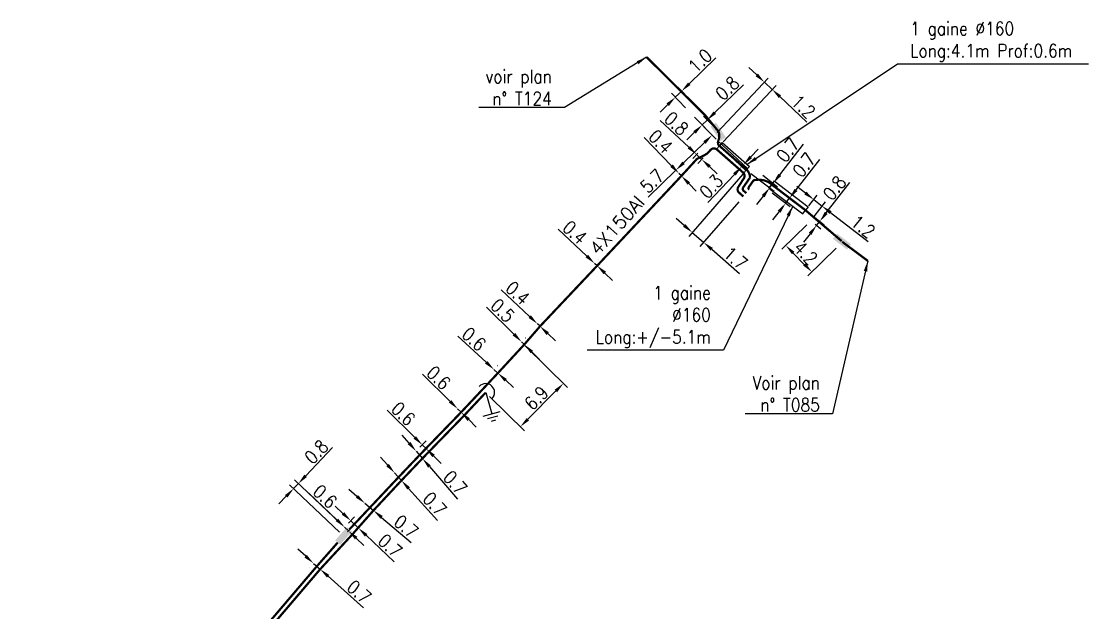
# Model space of a CAD drawing. Header units: millimetres. Extents: x 80000 to 81010, y 144000 to 145002.
# Drawn here: x 80244.3 to 80364.9, y 144842.9 to 144909.8 of the extents above; entities that cross this region are included whole.
import ezdxf
from ezdxf.enums import TextEntityAlignment as Align

# ---------------------------------------------------------------- set-up
doc = ezdxf.new("R2010")
doc.units = ezdxf.units.MM
doc.header["$PDMODE"] = 34
doc.linetypes.add('B_ST_AL', pattern=[2000, 1000, 1000])
doc.layers.get('0').update_dxf_attribs({"linetype": 'CONTINUOUS'})
doc.layers.get('Defpoints').update_dxf_attribs({"linetype": 'CONTINUOUS'})
for name, color, linetype in [('B_100', 3, 'CONTINUOUS'), ('B_300', 7, 'CONTINUOUS'), ('B_400', 7, 'CONTINUOUS')]:
    doc.layers.add(name, color=color, linetype=linetype)
doc.styles.add('M_ROMANS', font='ROMANS.shx', dxfattribs={"width": 0.75})
doc.styles.get("Standard").update_dxf_attribs({"font": 'romans.shx', "width": 0.85})
doc.dimstyles.get("Standard").update_dxf_attribs({"dimtxt": 1.5, "dimasz": 1.2, "dimexe": 0.625, "dimexo": 0.625, "dimgap": 0.25, "dimtad": 1, "dimdec": 1, "dimzin": 0, "dimdsep": 46, "dimtxsty": 'Standard', "dimcen": -0.5, "dimadec": 0, "dimazin": 0, "dimtfac": 1, "dimtdec": 1, "dimtmove": 0, "dimatfit": 3, "dimfxl": 0, "dimtolj": 1, "dimtzin": 0, "dimarcsym": 0})

# ---------------------------------------------------------------- blocks, each defined once
blk = doc.blocks.new('*D318')
at = {"layer": 'B_100', "color": 0, "linetype": 'Continuous', "lineweight": -2, "transparency": 16777216}
for p, q in [((80292.71, 144866.78), (80289.59, 144869.85)), ((80294, 144866.39), (80294, 144866.39)), ((80293.96, 144865.56), (80293.56, 144865.94)), ((80294.39, 144866), (80294.4, 144866)), ((80294.81, 144864.72), (80295.67, 144863.87))]:
    blk.add_line(p, q, dxfattribs=at)
at = {"layer": 'B_100', "color": 0, "linetype": 'Continuous', "transparency": 16777216}
for points in [[(80292.85, 144866.93), (80292.57, 144866.64), (80293.56, 144865.94)], [(80294.95, 144864.86), (80294.67, 144864.57), (80293.96, 144865.56)]]:
    blk.add_solid(points, dxfattribs=at)
at = {"layer": 'Defpoints', "color": 0, "linetype": 'Continuous', "transparency": 16777216}
for p in [(80293.56, 144865.94), (80293.56, 144865.94), (80293.95, 144865.55)]:
    blk.add_point(p, dxfattribs=at)
at = {"layer": 'B_100', "color": 0, "linetype": 'Continuous', "transparency": 16777216, "insert": (80291.42, 144869.45), "char_height": 1.5, "attachment_point": 5, "rotation": 315.4817}
blk.add_mtext('\\A1;0.6', dxfattribs=at)
blk = doc.blocks.new('*D319')
at = {"layer": 'B_100', "color": 0, "linetype": 'Continuous', "lineweight": -2, "transparency": 16777216}
for p, q in [((80288.71, 144862.71), (80285.59, 144865.78)), ((80289.3, 144861.61), (80290, 144862.32)), ((80289.99, 144861.45), (80289.56, 144861.87)), ((80289.73, 144861.18), (80290.43, 144861.9)), ((80290.85, 144860.61), (80291.7, 144859.77))]:
    blk.add_line(p, q, dxfattribs=at)
at = {"layer": 'B_100', "color": 0, "linetype": 'Continuous', "transparency": 16777216}
for points in [[(80288.85, 144862.86), (80288.57, 144862.57), (80289.56, 144861.87)], [(80290.99, 144860.75), (80290.71, 144860.47), (80289.99, 144861.45)]]:
    blk.add_solid(points, dxfattribs=at)
at = {"layer": 'Defpoints', "color": 0, "linetype": 'Continuous', "transparency": 16777216}
for p in [(80289.56, 144861.87), (80288.86, 144861.16), (80289.29, 144860.74)]:
    blk.add_point(p, dxfattribs=at)
at = {"layer": 'B_100', "color": 0, "linetype": 'Continuous', "transparency": 16777216, "insert": (80287.42, 144865.38), "char_height": 1.5, "attachment_point": 5, "rotation": 315.5281}
blk.add_mtext('\\A1;0.6', dxfattribs=at)
blk = doc.blocks.new('*D327')
at = {"layer": 'B_100', "color": 0, "linetype": 'Continuous', "lineweight": -2, "transparency": 16777216}
for p, q in [((80299.92, 144874.37), (80296.82, 144877.45)), ((80301.1, 144873.21), (80300.78, 144873.53)), ((80301.2, 144873.96), (80301.22, 144873.97)), ((80301.52, 144873.64), (80301.54, 144873.66)), ((80301.95, 144872.37), (80302.8, 144871.52))]:
    blk.add_line(p, q, dxfattribs=at)
at = {"layer": 'B_100', "color": 0, "linetype": 'Continuous', "transparency": 16777216}
for points in [[(80300.07, 144874.52), (80299.78, 144874.23), (80300.78, 144873.53)], [(80302.09, 144872.51), (80301.81, 144872.23), (80301.1, 144873.21)]]:
    blk.add_solid(points, dxfattribs=at)
at = {"layer": 'Defpoints', "color": 0, "linetype": 'Continuous', "transparency": 16777216}
for p in [(80300.76, 144873.52), (80300.78, 144873.53), (80301.08, 144873.2)]:
    blk.add_point(p, dxfattribs=at)
at = {"layer": 'B_100', "color": 0, "linetype": 'Continuous', "transparency": 16777216, "insert": (80298.65, 144877.05), "char_height": 1.5, "attachment_point": 5, "rotation": 315.2456}
blk.add_mtext('\\A1;0.5', dxfattribs=at)
blk = doc.blocks.new('*D328')
at = {"layer": 'B_100', "color": 0, "linetype": 'Continuous', "lineweight": -2, "transparency": 16777216}
for p, q in [((80296.78, 144871.21), (80293.57, 144874.17)), ((80298.11, 144869.99), (80297.67, 144870.39)), ((80298.08, 144870.84), (80298.09, 144870.85)), ((80298.52, 144870.43), (80298.53, 144870.45)), ((80298.99, 144869.17), (80299.87, 144868.36))]:
    blk.add_line(p, q, dxfattribs=at)
at = {"layer": 'B_100', "color": 0, "linetype": 'Continuous', "transparency": 16777216}
for points in [[(80296.92, 144871.35), (80296.65, 144871.06), (80297.67, 144870.39)], [(80299.12, 144869.32), (80298.85, 144869.03), (80298.11, 144869.99)]]:
    blk.add_solid(points, dxfattribs=at)
at = {"layer": 'Defpoints', "color": 0, "linetype": 'Continuous', "transparency": 16777216}
for p in [(80297.65, 144870.38), (80297.67, 144870.39), (80298.1, 144869.97)]:
    blk.add_point(p, dxfattribs=at)
at = {"layer": 'B_100', "color": 0, "linetype": 'Continuous', "transparency": 16777216, "insert": (80295.41, 144873.83), "char_height": 1.5, "attachment_point": 5, "rotation": 317.3397}
blk.add_mtext('\\A1;0.6', dxfattribs=at)
blk = doc.blocks.new('*D329')
at = {"layer": 'B_100', "color": 0, "linetype": 'Continuous', "lineweight": -2, "transparency": 16777216}
for p, q in [((80308.16, 144883.22), (80304.94, 144886.26)), ((80309.33, 144882.12), (80309.03, 144882.39)), ((80309.46, 144882.85), (80309.46, 144882.85)), ((80310.2, 144881.3), (80311.07, 144880.47))]:
    blk.add_line(p, q, dxfattribs=at)
at = {"layer": 'B_100', "color": 0, "linetype": 'Continuous', "transparency": 16777216}
for points in [[(80308.3, 144883.36), (80308.02, 144883.07), (80309.03, 144882.39)], [(80310.34, 144881.44), (80310.06, 144881.15), (80309.33, 144882.12)]]:
    blk.add_solid(points, dxfattribs=at)
at = {"layer": 'Defpoints', "color": 0, "linetype": 'Continuous', "transparency": 16777216}
for p in [(80309.03, 144882.39), (80309.03, 144882.39), (80309.33, 144882.12)]:
    blk.add_point(p, dxfattribs=at)
at = {"layer": 'B_100', "color": 0, "linetype": 'Continuous', "transparency": 16777216, "insert": (80306.8, 144885.88), "char_height": 1.5, "attachment_point": 5, "rotation": 316.6827}
blk.add_mtext('\\A1;0.4', dxfattribs=at)
blk = doc.blocks.new('*D330')
at = {"layer": 'B_100', "color": 0, "linetype": 'Continuous', "lineweight": -2, "transparency": 16777216}
for p, q in [((80301.7, 144876.37), (80298.48, 144879.41)), ((80303, 144875.99), (80303.01, 144876)), ((80303.29, 144875.72), (80303.3, 144875.73)), ((80302.87, 144875.27), (80302.58, 144875.55)), ((80303.74, 144874.45), (80304.61, 144873.63))]:
    blk.add_line(p, q, dxfattribs=at)
at = {"layer": 'B_100', "color": 0, "linetype": 'Continuous', "transparency": 16777216}
for points in [[(80301.84, 144876.52), (80301.57, 144876.22), (80302.58, 144875.55)], [(80303.88, 144874.59), (80303.6, 144874.3), (80302.87, 144875.27)]]:
    blk.add_solid(points, dxfattribs=at)
at = {"layer": 'Defpoints', "color": 0, "linetype": 'Continuous', "transparency": 16777216}
for p in [(80302.57, 144875.54), (80302.58, 144875.55), (80302.86, 144875.26)]:
    blk.add_point(p, dxfattribs=at)
at = {"layer": 'B_100', "color": 0, "linetype": 'Continuous', "transparency": 16777216, "insert": (80300.34, 144879.03), "char_height": 1.5, "attachment_point": 5, "rotation": 316.6827}
blk.add_mtext('\\A1;0.4', dxfattribs=at)
blk = doc.blocks.new('*D331')
at = {"layer": 'B_300', "color": 0, "linetype": 'Continuous', "lineweight": -2, "transparency": 16777216}
for p, q in [((80333.01, 144886.76), (80330.19, 144883.98)), ((80331.48, 144883.56), (80332.74, 144882.28)), ((80336.32, 144884.12), (80333.14, 144880.99))]:
    blk.add_line(p, q, dxfattribs=at)
at = {"layer": 'B_300', "color": 0, "linetype": 'Continuous', "transparency": 16777216}
for points in [[(80331.62, 144883.7), (80331.34, 144883.42), (80330.64, 144884.42)], [(80332.89, 144882.42), (80332.6, 144882.14), (80333.59, 144881.43)]]:
    blk.add_solid(points, dxfattribs=at)
at = {"layer": 'Defpoints', "color": 0, "linetype": 'Continuous', "transparency": 16777216}
for p in [(80333.46, 144887.2), (80336.77, 144884.56), (80333.59, 144881.43)]:
    blk.add_point(p, dxfattribs=at)
at = {"layer": 'B_300', "color": 0, "linetype": 'Continuous', "transparency": 16777216, "insert": (80332.88, 144883.57), "char_height": 1.5, "attachment_point": 5, "rotation": 314.5814}
blk.add_mtext('\\A1;4.2', dxfattribs=at)
blk = doc.blocks.new('*D332')
at = {"layer": 'B_100', "color": 0, "linetype": 'Continuous', "lineweight": -2, "transparency": 16777216}
for p, q in [((80319.74, 144902.7), (80322.74, 144905.62)), ((80320.03, 144900.68), (80318.44, 144902.32)), ((80319.31, 144899.99), (80317.72, 144901.62)), ((80318.16, 144901.17), (80318.88, 144901.87)), ((80317.3, 144900.34), (80316.44, 144899.5))]:
    blk.add_line(p, q, dxfattribs=at)
at = {"layer": 'B_100', "color": 0, "linetype": 'Continuous', "transparency": 16777216}
for points in [[(80319.6, 144902.85), (80319.88, 144902.56), (80318.88, 144901.87)], [(80317.16, 144900.48), (80317.44, 144900.19), (80318.16, 144901.17)]]:
    blk.add_solid(points, dxfattribs=at)
at = {"layer": 'Defpoints', "color": 0, "linetype": 'Continuous', "transparency": 16777216}
for p in [(80318.88, 144901.87), (80320.46, 144900.24), (80319.75, 144899.54)]:
    blk.add_point(p, dxfattribs=at)
at = {"layer": 'B_100', "color": 0, "linetype": 'Continuous', "transparency": 16777216, "insert": (80320.97, 144905.3), "char_height": 1.5, "attachment_point": 5, "rotation": 44.1814}
blk.add_mtext('\\A1;1.0', dxfattribs=at)
blk = doc.blocks.new('*D333')
at = {"layer": 'B_100', "color": 0, "linetype": 'Continuous', "lineweight": -2, "transparency": 16777216}
for p, q in [((80322.63, 144899.44), (80325.86, 144902.58)), ((80322.61, 144897.74), (80321.34, 144899.05)), ((80322.04, 144897.18), (80320.76, 144898.49)), ((80321.2, 144898.04), (80321.77, 144898.6)), ((80320.34, 144897.21), (80319.48, 144896.37))]:
    blk.add_line(p, q, dxfattribs=at)
at = {"layer": 'B_100', "color": 0, "linetype": 'Continuous', "transparency": 16777216}
for points in [[(80322.49, 144899.58), (80322.77, 144899.29), (80321.77, 144898.6)], [(80320.2, 144897.35), (80320.48, 144897.06), (80321.2, 144898.04)]]:
    blk.add_solid(points, dxfattribs=at)
at = {"layer": 'Defpoints', "color": 0, "linetype": 'Continuous', "transparency": 16777216}
for p in [(80321.77, 144898.6), (80322.47, 144896.73), (80323.05, 144897.29)]:
    blk.add_point(p, dxfattribs=at)
at = {"layer": 'B_100', "color": 0, "linetype": 'Continuous', "transparency": 16777216, "insert": (80324.03, 144902.19), "char_height": 1.5, "attachment_point": 5, "rotation": 44.1814}
blk.add_mtext('\\A1;0.8', dxfattribs=at)
blk = doc.blocks.new('*D334')
at = {"layer": 'B_100', "color": 0, "linetype": 'Continuous', "lineweight": -2, "transparency": 16777216}
for p, q in [((80320.34, 144898.93), (80322.76, 144896.44)), ((80321.46, 144896.05), (80319.09, 144893.75)), ((80318.23, 144892.92), (80315.1, 144889.87)), ((80317.95, 144893.21), (80317.8, 144893.37))]:
    blk.add_line(p, q, dxfattribs=at)
at = {"layer": 'B_100', "color": 0, "linetype": 'Continuous', "transparency": 16777216}
for points in [[(80321.32, 144896.2), (80321.6, 144895.91), (80322.32, 144896.89)], [(80318.96, 144893.9), (80319.23, 144893.61), (80318.23, 144892.92)]]:
    blk.add_solid(points, dxfattribs=at)
at = {"layer": 'Defpoints', "color": 0, "linetype": 'Continuous', "transparency": 16777216}
for p in [(80319.91, 144899.38), (80322.32, 144896.89), (80318.39, 144892.76)]:
    blk.add_point(p, dxfattribs=at)
at = {"layer": 'B_100', "color": 0, "linetype": 'Continuous', "transparency": 16777216, "insert": (80315.54, 144891.69), "char_height": 1.5, "attachment_point": 5, "rotation": 44.1814}
blk.add_mtext('\\A1;5.7', dxfattribs=at)
blk = doc.blocks.new('*D335')
at = {"layer": 'B_100', "color": 0, "linetype": 'Continuous', "lineweight": -2, "transparency": 16777216}
for p, q in [((80317.74, 144893.43), (80314.65, 144896.61)), ((80318.85, 144892.28), (80318.57, 144892.57)), ((80319.69, 144891.42), (80320.52, 144890.56))]:
    blk.add_line(p, q, dxfattribs=at)
at = {"layer": 'B_100', "color": 0, "linetype": 'Continuous', "transparency": 16777216}
for points in [[(80317.88, 144893.57), (80317.59, 144893.29), (80318.57, 144892.57)], [(80319.83, 144891.56), (80319.54, 144891.28), (80318.85, 144892.28)]]:
    blk.add_solid(points, dxfattribs=at)
at = {"layer": 'Defpoints', "color": 0, "linetype": 'Continuous', "transparency": 16777216}
for p in [(80318.57, 144892.57), (80318.85, 144892.28), (80318.85, 144892.28)]:
    blk.add_point(p, dxfattribs=at)
at = {"layer": 'B_100', "color": 0, "linetype": 'Continuous', "transparency": 16777216, "insert": (80316.49, 144896.15), "char_height": 1.5, "attachment_point": 5, "rotation": 314.1814}
blk.add_mtext('\\A1;0.4', dxfattribs=at)
blk = doc.blocks.new('*D336')
at = {"layer": 'B_100', "color": 0, "linetype": 'Continuous', "lineweight": -2, "transparency": 16777216}
for p, q in [((80319.69, 144895.52), (80316.45, 144898.56)), ((80320.71, 144894.85), (80320.14, 144894.24)), ((80321.15, 144894.15), (80320.57, 144894.7)), ((80321.29, 144894.31), (80320.72, 144893.7)), ((80322.02, 144893.33), (80322.9, 144892.51))]:
    blk.add_line(p, q, dxfattribs=at)
at = {"layer": 'B_100', "color": 0, "linetype": 'Continuous', "transparency": 16777216}
for points in [[(80319.83, 144895.66), (80319.55, 144895.37), (80320.57, 144894.7)], [(80322.16, 144893.48), (80321.89, 144893.19), (80321.15, 144894.15)]]:
    blk.add_solid(points, dxfattribs=at)
at = {"layer": 'Defpoints', "color": 0, "linetype": 'Continuous', "transparency": 16777216}
for p in [(80321.14, 144895.31), (80320.57, 144894.7), (80321.72, 144894.77)]:
    blk.add_point(p, dxfattribs=at)
at = {"layer": 'B_100', "color": 0, "linetype": 'Continuous', "transparency": 16777216, "insert": (80318.29, 144898.2), "char_height": 1.5, "attachment_point": 5, "rotation": 316.8531}
blk.add_mtext('\\A1;0.8', dxfattribs=at)
blk = doc.blocks.new('B_300_03')
at = {"color": 0, "linetype": 'Continuous'}
blk.add_solid([(-1, 0.75), (-1, 0), (1, 0.75), (1, 0)], dxfattribs=at)
at = {"color": 0, "linetype": 'Continuous', "style": 'M_ROMANS', "width": 0.75, "flags": 3}
for tag, p in [('DEF_LEG', (0, -4.25)), ('DEF_COUP', (0, -6.75)), ('DEF_TYPE', (0, -9.25))]:
    blk.add_attdef(tag, text='', height=1.2, dxfattribs=at).set_placement(p, align=Align.MIDDLE)
blk = doc.blocks.new('Symbole MALT')
at = {"flags": 128}
for points in [[(0, 0), (0, -2.5)], [(-1, -2.5), (1, -2.5)], [(-0.62, -2.9), (0.62, -2.9)], [(-0.25, -3.3), (0.25, -3.3)]]:
    blk.add_lwpolyline(points, dxfattribs=at)
blk = doc.blocks.new('*D1251')
at = {"layer": 'B_300', "color": 0, "linetype": 'Continuous', "lineweight": -2, "transparency": 16777216}
for p, q in [((80301.21, 144873.08), (80305.96, 144868.37)), ((80297.18, 144867.35), (80301.1, 144863.47)), ((80301.5, 144864.76), (80304.67, 144867.96))]:
    blk.add_line(p, q, dxfattribs=at)
at = {"layer": 'B_300', "color": 0, "linetype": 'Continuous', "transparency": 16777216}
for points in [[(80304.52, 144868.1), (80304.81, 144867.82), (80305.51, 144868.81)], [(80301.36, 144864.9), (80301.64, 144864.62), (80300.65, 144863.91)]]:
    blk.add_solid(points, dxfattribs=at)
at = {"layer": 'Defpoints', "color": 0, "linetype": 'Continuous', "transparency": 16777216}
for p in [(80300.76, 144873.52), (80305.51, 144868.81), (80296.74, 144867.79)]:
    blk.add_point(p, dxfattribs=at)
at = {"layer": 'B_300', "color": 0, "linetype": 'Continuous', "transparency": 16777216, "insert": (80302.46, 144867.16), "char_height": 1.5, "attachment_point": 5, "rotation": 45.2456}
blk.add_mtext('\\A1;6.9', dxfattribs=at)
blk = doc.blocks.new('*D1252')
at = {"layer": 'B_100', "color": 0, "linetype": 'Continuous', "lineweight": -2, "transparency": 16777216}
for p, q in [((80288.08, 144862.07), (80287.29, 144862.97)), ((80288.86, 144861.16), (80289.58, 144860.33)), ((80290.37, 144859.42), (80293.55, 144855.74))]:
    blk.add_line(p, q, dxfattribs=at)
at = {"layer": 'B_100', "color": 0, "linetype": 'Continuous', "transparency": 16777216}
for points in [[(80288.23, 144862.2), (80287.92, 144861.94), (80288.86, 144861.16)], [(80290.52, 144859.55), (80290.22, 144859.29), (80289.58, 144860.33)]]:
    blk.add_solid(points, dxfattribs=at)
at = {"layer": 'Defpoints', "color": 0, "linetype": 'Continuous', "transparency": 16777216}
for p in [(80288.86, 144861.16), (80288.86, 144861.16), (80289.58, 144860.33)]:
    blk.add_point(p, dxfattribs=at)
at = {"layer": 'B_100', "color": 0, "linetype": 'Continuous', "transparency": 16777216, "insert": (80293.27, 144857.59), "char_height": 1.5, "attachment_point": 5, "rotation": 310.8902}
blk.add_mtext('\\A1;0.7', dxfattribs=at)
blk = doc.blocks.new('*D1253')
at = {"layer": 'B_100', "color": 0, "linetype": 'Continuous', "lineweight": -2, "transparency": 16777216}
for p, q in [((80285.64, 144859.59), (80284.83, 144860.48)), ((80285.98, 144858.28), (80285.98, 144858.28)), ((80286.44, 144858.7), (80287.21, 144857.84)), ((80286.75, 144857.42), (80286.75, 144857.42)), ((80288.02, 144856.95), (80291.29, 144853.33))]:
    blk.add_line(p, q, dxfattribs=at)
at = {"layer": 'B_100', "color": 0, "linetype": 'Continuous', "transparency": 16777216}
for points in [[(80285.79, 144859.72), (80285.49, 144859.45), (80286.44, 144858.7)], [(80288.17, 144857.08), (80287.87, 144856.82), (80287.21, 144857.84)]]:
    blk.add_solid(points, dxfattribs=at)
at = {"layer": 'Defpoints', "color": 0, "linetype": 'Continuous', "transparency": 16777216}
for p in [(80286.44, 144858.7), (80286.44, 144858.7), (80287.21, 144857.84)]:
    blk.add_point(p, dxfattribs=at)
at = {"layer": 'B_100', "color": 0, "linetype": 'Continuous', "transparency": 16777216, "insert": (80290.97, 144855.18), "char_height": 1.5, "attachment_point": 5, "rotation": 312.0918}
blk.add_mtext('\\A1;0.7', dxfattribs=at)
blk = doc.blocks.new('*D1254')
at = {"layer": 'B_100', "color": 0, "linetype": 'Continuous', "lineweight": -2, "transparency": 16777216}
for p, q in [((80282.18, 144856.04), (80281.26, 144856.82)), ((80283.09, 144855.26), (80284.05, 144854.45)), ((80283.5, 144855.74), (80283.5, 144855.74)), ((80284.46, 144854.93), (80284.46, 144854.93)), ((80284.97, 144853.67), (80288.31, 144850.84))]:
    blk.add_line(p, q, dxfattribs=at)
at = {"layer": 'B_100', "color": 0, "linetype": 'Continuous', "transparency": 16777216}
for points in [[(80282.31, 144856.19), (80282.05, 144855.89), (80283.09, 144855.26)], [(80285.1, 144853.83), (80284.84, 144853.52), (80284.05, 144854.45)]]:
    blk.add_solid(points, dxfattribs=at)
at = {"layer": 'Defpoints', "color": 0, "linetype": 'Continuous', "transparency": 16777216}
for p in [(80283.09, 144855.26), (80283.09, 144855.26), (80284.05, 144854.45)]:
    blk.add_point(p, dxfattribs=at)
at = {"layer": 'B_100', "color": 0, "linetype": 'Continuous', "transparency": 16777216, "insert": (80287.74, 144852.63), "char_height": 1.5, "attachment_point": 5, "rotation": 319.6903}
blk.add_mtext('\\A1;0.7', dxfattribs=at)
blk = doc.blocks.new('*D1255')
at = {"layer": 'B_100', "color": 0, "linetype": 'Continuous', "lineweight": -2, "transparency": 16777216}
for p, q in [((80276.39, 144849.27), (80275.49, 144850.07)), ((80276.87, 144848.01), (80276.87, 144848.01)), ((80277.28, 144848.47), (80278.03, 144847.81)), ((80277.61, 144847.34), (80277.61, 144847.34)), ((80278.93, 144847.01), (80282.93, 144843.44))]:
    blk.add_line(p, q, dxfattribs=at)
at = {"layer": 'B_100', "color": 0, "linetype": 'Continuous', "transparency": 16777216}
for points in [[(80276.52, 144849.42), (80276.25, 144849.12), (80277.28, 144848.47)], [(80279.06, 144847.16), (80278.79, 144846.86), (80278.03, 144847.81)]]:
    blk.add_solid(points, dxfattribs=at)
at = {"layer": 'Defpoints', "color": 0, "linetype": 'Continuous', "transparency": 16777216}
for p in [(80277.28, 144848.47), (80277.28, 144848.47), (80278.03, 144847.81)]:
    blk.add_point(p, dxfattribs=at)
at = {"layer": 'B_100', "color": 0, "linetype": 'Continuous', "transparency": 16777216, "insert": (80282.42, 144845.24), "char_height": 1.5, "attachment_point": 5, "rotation": 318.2945}
blk.add_mtext('\\A1;0.7', dxfattribs=at)
blk = doc.blocks.new('B_300_05')
at = {"color": 0, "linetype": 'Continuous'}
blk.add_arc((0, 0), 1, 270, 90, dxfattribs=at)
at = {"color": 0, "linetype": 'Continuous', "style": 'M_ROMANS', "width": 0.75, "flags": 3}
for tag, p in [('DEF_LEG', (0, -5)), ('DEF_COUP', (0, -7.5)), ('DEF_TYPE', (0, -10))]:
    blk.add_attdef(tag, text='', height=1.2, dxfattribs=at).set_placement(p, align=Align.MIDDLE)
blk = doc.blocks.new('*D1257')
at = {"layer": 'B_300', "color": 0, "linetype": 'Continuous', "lineweight": -2, "transparency": 16777216}
for p, q in [((80279.92, 144853.39), (80276.74, 144856.39)), ((80280.36, 144852.11), (80280.36, 144852.11)), ((80281.22, 144852.15), (80280.79, 144852.56)), ((80281.1, 144852.02), (80281.65, 144852.6)), ((80282.09, 144851.32), (80282.97, 144850.5))]:
    blk.add_line(p, q, dxfattribs=at)
at = {"layer": 'B_300', "color": 0, "linetype": 'Continuous', "transparency": 16777216}
for points in [[(80280.05, 144853.53), (80279.78, 144853.24), (80280.79, 144852.56)], [(80282.23, 144851.47), (80281.96, 144851.18), (80281.22, 144852.15)]]:
    blk.add_solid(points, dxfattribs=at)
at = {"layer": 'Defpoints', "color": 0, "linetype": 'Continuous', "transparency": 16777216}
for p in [(80280.79, 144852.56), (80280.79, 144852.56), (80280.67, 144851.57)]:
    blk.add_point(p, dxfattribs=at)
at = {"layer": 'B_300', "color": 0, "linetype": 'Continuous', "transparency": 16777216, "insert": (80278.58, 144856.03), "char_height": 1.5, "attachment_point": 5, "rotation": 316.5512}
blk.add_mtext('\\A1;0.6', dxfattribs=at)
blk = doc.blocks.new('*D1258')
at = {"layer": 'B_100', "color": 0, "linetype": 'Continuous', "lineweight": -2, "transparency": 16777216}
for p, q in [((80280.6, 144854.11), (80279.73, 144854.94)), ((80281.22, 144853.02), (80281.91, 144853.74)), ((80281.48, 144853.29), (80282.35, 144852.46)), ((80282.09, 144852.19), (80282.78, 144852.92)), ((80283.22, 144851.64), (80286.39, 144848.63))]:
    blk.add_line(p, q, dxfattribs=at)
at = {"layer": 'B_100', "color": 0, "linetype": 'Continuous', "transparency": 16777216}
for points in [[(80280.74, 144854.26), (80280.47, 144853.97), (80281.48, 144853.29)], [(80283.36, 144851.78), (80283.08, 144851.49), (80282.35, 144852.46)]]:
    blk.add_solid(points, dxfattribs=at)
at = {"layer": 'Defpoints', "color": 0, "linetype": 'Continuous', "transparency": 16777216}
for p in [(80281.48, 144853.29), (80280.79, 144852.56), (80281.66, 144851.74)]:
    blk.add_point(p, dxfattribs=at)
at = {"layer": 'B_100', "color": 0, "linetype": 'Continuous', "transparency": 16777216, "insert": (80285.93, 144850.45), "char_height": 1.5, "attachment_point": 5, "rotation": 316.5512}
blk.add_mtext('\\A1;0.7', dxfattribs=at)
blk = doc.blocks.new('*D1259')
at = {"layer": 'B_300', "color": 0, "linetype": 'Continuous', "lineweight": -2, "transparency": 16777216}
for p, q in [((80276.4, 144858.37), (80279.41, 144861.55)), ((80280.33, 144852.99), (80275.12, 144857.93)), ((80280.22, 144852), (80274.57, 144857.35)), ((80275.02, 144856.92), (80275.57, 144857.5)), ((80274.2, 144856.05), (80273.37, 144855.18))]:
    blk.add_line(p, q, dxfattribs=at)
at = {"layer": 'B_300', "color": 0, "linetype": 'Continuous', "transparency": 16777216}
for points in [[(80276.25, 144858.51), (80276.54, 144858.23), (80275.57, 144857.5)], [(80274.05, 144856.19), (80274.34, 144855.91), (80275.02, 144856.92)]]:
    blk.add_solid(points, dxfattribs=at)
at = {"layer": 'Defpoints', "color": 0, "linetype": 'Continuous', "transparency": 16777216}
for p in [(80275.57, 144857.5), (80280.79, 144852.56), (80280.67, 144851.57)]:
    blk.add_point(p, dxfattribs=at)
at = {"layer": 'B_300', "color": 0, "linetype": 'Continuous', "transparency": 16777216, "insert": (80277.59, 144861.08), "char_height": 1.5, "attachment_point": 5, "rotation": 46.5512}
blk.add_mtext('\\A1;0.8', dxfattribs=at)
blk = doc.blocks.new('*D1601')
at = {"layer": 'B_400', "color": 0, "linetype": 'Continuous', "lineweight": -2, "transparency": 16777216}
for p, q in [((80332.86, 144890.34), (80331.91, 144891.07)), ((80333.25, 144888.89), (80334.19, 144890.1)), ((80333.81, 144889.6), (80334.75, 144888.87)), ((80333.84, 144887.69), (80335.14, 144889.36)), ((80335.7, 144888.13), (80339.94, 144884.85))]:
    blk.add_line(p, q, dxfattribs=at)
at = {"layer": 'B_400', "color": 0, "linetype": 'Continuous', "transparency": 16777216}
for points in [[(80332.98, 144890.5), (80332.74, 144890.18), (80333.81, 144889.6)], [(80335.83, 144888.29), (80335.58, 144887.98), (80334.75, 144888.87)]]:
    blk.add_solid(points, dxfattribs=at)
at = {"layer": 'Defpoints', "color": 0, "linetype": 'Continuous', "transparency": 16777216}
for p in [(80332.87, 144888.4), (80334.75, 144888.87), (80333.46, 144887.2)]:
    blk.add_point(p, dxfattribs=at)
at = {"layer": 'B_400', "color": 0, "linetype": 'Continuous', "transparency": 16777216, "insert": (80339.37, 144886.56), "char_height": 1.5, "attachment_point": 5, "rotation": 322.2209}
blk.add_mtext('\\A1;1.2', dxfattribs=at)
blk = doc.blocks.new('*D1602')
at = {"layer": 'B_400', "color": 0, "linetype": 'Continuous', "lineweight": -2, "transparency": 16777216}
for p, q in [((80335.22, 144888.09), (80337.9, 144891.55)), ((80333.36, 144888.01), (80334.98, 144886.76)), ((80333.95, 144886.82), (80334.62, 144886.3)), ((80334.13, 144886.68), (80334.49, 144887.14)), ((80333.39, 144885.73), (80332.66, 144884.78))]:
    blk.add_line(p, q, dxfattribs=at)
at = {"layer": 'B_400', "color": 0, "linetype": 'Continuous', "transparency": 16777216}
for points in [[(80335.06, 144888.22), (80335.38, 144887.97), (80334.49, 144887.14)], [(80333.23, 144885.86), (80333.55, 144885.61), (80334.13, 144886.68)]]:
    blk.add_solid(points, dxfattribs=at)
at = {"layer": 'Defpoints', "color": 0, "linetype": 'Continuous', "transparency": 16777216}
for p in [(80332.87, 144888.4), (80333.46, 144887.2), (80334.13, 144886.68)]:
    blk.add_point(p, dxfattribs=at)
at = {"layer": 'B_400', "color": 0, "linetype": 'Continuous', "transparency": 16777216, "insert": (80336.14, 144890.91), "char_height": 1.5, "attachment_point": 5, "rotation": 52.2209}
blk.add_mtext('\\A1;0.8', dxfattribs=at)
blk = doc.blocks.new('*D1603')
at = {"layer": 'B_400', "color": 0, "linetype": 'Continuous', "lineweight": -2, "transparency": 16777216}
for p, q in [((80331.8, 144890.69), (80334.48, 144894.15)), ((80329.11, 144890.37), (80331.13, 144888.81)), ((80329.54, 144890.93), (80331.56, 144889.36)), ((80330.63, 144889.19), (80331.06, 144889.75)), ((80329.9, 144888.24), (80329.16, 144887.3))]:
    blk.add_line(p, q, dxfattribs=at)
at = {"layer": 'B_400', "color": 0, "linetype": 'Continuous', "transparency": 16777216}
for points in [[(80331.64, 144890.82), (80331.96, 144890.57), (80331.06, 144889.75)], [(80329.74, 144888.37), (80330.06, 144888.12), (80330.63, 144889.19)]]:
    blk.add_solid(points, dxfattribs=at)
at = {"layer": 'Defpoints', "color": 0, "linetype": 'Continuous', "transparency": 16777216}
for p in [(80328.62, 144890.76), (80329.05, 144891.31), (80330.63, 144889.19)]:
    blk.add_point(p, dxfattribs=at)
at = {"layer": 'B_400', "color": 0, "linetype": 'Continuous', "transparency": 16777216, "insert": (80332.71, 144893.51), "char_height": 1.5, "attachment_point": 5, "rotation": 52.2209}
blk.add_mtext('\\A1;0.7', dxfattribs=at)
blk = doc.blocks.new('*D1604')
at = {"layer": 'B_400', "color": 0, "linetype": 'Continuous', "lineweight": -2, "transparency": 16777216}
for p, q in [((80327.36, 144903.7), (80326.48, 144904.52)), ((80322.9, 144897.19), (80328.66, 144903.33)), ((80323.57, 144896.15), (80329.54, 144902.51)), ((80328.23, 144902.88), (80329.11, 144902.06)), ((80329.99, 144901.24), (80333.04, 144898.37))]:
    blk.add_line(p, q, dxfattribs=at)
at = {"layer": 'B_400', "color": 0, "linetype": 'Continuous', "transparency": 16777216}
for points in [[(80327.5, 144903.84), (80327.22, 144903.55), (80328.23, 144902.88)], [(80330.12, 144901.38), (80329.85, 144901.09), (80329.11, 144902.06)]]:
    blk.add_solid(points, dxfattribs=at)
at = {"layer": 'Defpoints', "color": 0, "linetype": 'Continuous', "transparency": 16777216}
for p in [(80328.23, 144902.88), (80322.47, 144896.73), (80323.14, 144895.69)]:
    blk.add_point(p, dxfattribs=at)
at = {"layer": 'B_400', "color": 0, "linetype": 'Continuous', "transparency": 16777216, "insert": (80332.64, 144900.12), "char_height": 1.5, "attachment_point": 5, "rotation": 316.8531}
blk.add_mtext('\\A1;1.2', dxfattribs=at)
blk = doc.blocks.new('*D1605')
at = {"layer": 'B_400', "color": 0, "linetype": 'Continuous', "lineweight": -2, "transparency": 16777216}
for p, q in [((80322.93, 144896.3), (80326.32, 144893.12)), ((80323.6, 144895.26), (80326.12, 144892.9)), ((80326.69, 144894.42), (80327.51, 144895.3)), ((80325.87, 144893.55), (80325.66, 144893.33)), ((80324.84, 144892.45), (80321.85, 144889.26))]:
    blk.add_line(p, q, dxfattribs=at)
at = {"layer": 'B_400', "color": 0, "linetype": 'Continuous', "transparency": 16777216}
for points in [[(80326.54, 144894.56), (80326.83, 144894.29), (80325.87, 144893.55)], [(80324.69, 144892.59), (80324.99, 144892.32), (80325.66, 144893.33)]]:
    blk.add_solid(points, dxfattribs=at)
at = {"layer": 'Defpoints', "color": 0, "linetype": 'Continuous', "transparency": 16777216}
for p in [(80322.47, 144896.73), (80323.14, 144895.69), (80325.87, 144893.55)]:
    blk.add_point(p, dxfattribs=at)
at = {"layer": 'B_400', "color": 0, "linetype": 'Continuous', "transparency": 16777216, "insert": (80322.21, 144891.1), "char_height": 1.5, "attachment_point": 5, "rotation": 46.8531}
blk.add_mtext('\\A1;0.3', dxfattribs=at)
blk = doc.blocks.new('*D1606')
at = {"layer": 'B_400', "color": 0, "linetype": 'Continuous', "lineweight": -2, "transparency": 16777216}
for p, q in [((80325.8, 144892.48), (80319.67, 144885.42)), ((80325.34, 144889.35), (80320.95, 144884.3)), ((80319.17, 144886.67), (80318.27, 144887.46)), ((80320.08, 144885.89), (80321.36, 144884.77)), ((80322.27, 144883.99), (80325.43, 144881.24))]:
    blk.add_line(p, q, dxfattribs=at)
at = {"layer": 'B_400', "color": 0, "linetype": 'Continuous', "transparency": 16777216}
for points in [[(80319.3, 144886.83), (80319.04, 144886.52), (80320.08, 144885.89)], [(80322.4, 144884.14), (80322.14, 144883.84), (80321.36, 144884.77)]]:
    blk.add_solid(points, dxfattribs=at)
at = {"layer": 'Defpoints', "color": 0, "linetype": 'Continuous', "transparency": 16777216}
for p in [(80326.21, 144892.95), (80325.75, 144889.82), (80321.36, 144884.77)]:
    blk.add_point(p, dxfattribs=at)
at = {"layer": 'B_400', "color": 0, "linetype": 'Continuous', "transparency": 16777216, "insert": (80324.96, 144882.98), "char_height": 1.5, "attachment_point": 5, "rotation": 319.0397}
blk.add_mtext('\\A1;1.7', dxfattribs=at)
blk = doc.blocks.new('*D1607')
at = {"layer": 'B_400', "color": 0, "linetype": 'Continuous', "lineweight": -2, "transparency": 16777216}
for p, q in [((80329.96, 144892.39), (80332.64, 144895.85)), ((80326.71, 144892.57), (80329.32, 144890.55)), ((80328.05, 144892.35), (80329.72, 144891.06)), ((80328.82, 144890.93), (80329.22, 144891.45)), ((80328.09, 144889.98), (80327.35, 144889.03))]:
    blk.add_line(p, q, dxfattribs=at)
at = {"layer": 'B_400', "color": 0, "linetype": 'Continuous', "transparency": 16777216}
for points in [[(80329.8, 144892.52), (80330.12, 144892.27), (80329.22, 144891.45)], [(80327.93, 144890.11), (80328.25, 144889.86), (80328.82, 144890.93)]]:
    blk.add_solid(points, dxfattribs=at)
at = {"layer": 'Defpoints', "color": 0, "linetype": 'Continuous', "transparency": 16777216}
for p in [(80326.21, 144892.95), (80327.56, 144892.73), (80329.22, 144891.45)]:
    blk.add_point(p, dxfattribs=at)
at = {"layer": 'B_400', "color": 0, "linetype": 'Continuous', "transparency": 16777216, "insert": (80330.87, 144895.21), "char_height": 1.5, "attachment_point": 5, "rotation": 52.2209}
blk.add_mtext('\\A1;0.7', dxfattribs=at)

msp = doc.modelspace()

# ---------------------------------------------------------------- linework, layer by layer
at = {"layer": 'B_100', "linetype": 'B_ST_AL', "const_width": 0.25, "flags": 128}
for points in [[(80314.92, 144905.71), (80321.55, 144899.12), (80323.05, 144897.29, -0.177741), (80323.02, 144896.25, 0.361487), (80323.18, 144895.65), (80326.29, 144892.91, -0.185796), (80326.6, 144892.08), (80325.82, 144890.96, 0.371049), (80325.9, 144890.58), (80326.19, 144890.33)], [(80281.34, 144852.32), (80281.34, 144852.32), (80286.91, 144858.24), (80289.29, 144860.74), (80293.95, 144865.55), (80298.1, 144869.97), (80301.08, 144873.2), (80302.86, 144875.26), (80309.33, 144882.12), (80318.85, 144892.28), (80318.85, 144892.28), (80318.85, 144892.28), (80320.61, 144894.21), (80321.17, 144894.48), (80321.72, 144894.77), (80322.16, 144895.23, -0.40486), (80322.85, 144895.27), (80325.82, 144892.66, -0.372915), (80325.91, 144892.01), (80325.28, 144891.03, 0.373704), (80325.37, 144890.38), (80325.86, 144889.95)], [(80326.51, 144890.71, -0.367955), (80326.48, 144891.03), (80326.94, 144891.69, -0.196443), (80327.1, 144891.8, -0.042942), (80327.56, 144891.84, -0.08637), (80327.66, 144891.84, -0.185867), (80329.05, 144891.31), (80332.87, 144888.4), (80336.96, 144884.91)], [(80248.63, 144815.49), (80248.92, 144815.23, 0.41282), (80249.63, 144815.28), (80250.08, 144815.79), (80263.3, 144830.74), (80268.48, 144836.6), (80278.03, 144847.81), (80281.66, 144851.74), (80284.05, 144854.45), (80287.21, 144857.84), (80289.58, 144860.33), (80294.32, 144865.21), (80296.74, 144867.79), (80296.74, 144867.79)], [(80300.99, 144778.53), (80301.7, 144778.04), (80301.89, 144777.18), (80299.8, 144774.36), (80299.33, 144774.33), (80299.33, 144774.33), (80294.58, 144776.98), (80288.18, 144780.59), (80284.94, 144782.63), (80283.01, 144783.71), (80279.63, 144785.47), (80273.85, 144788.92), (80271.93, 144790.52), (80268.51, 144793.34), (80261.84, 144798.47), (80254.69, 144804.16), (80248.85, 144808.91), (80245.55, 144812.62), (80244.5, 144813.78, -0.971336), (80245.24, 144814.45), (80246.22, 144813.38, 0.358632), (80246.84, 144813.28), (80247.48, 144813.67), (80247.54, 144813.7, 0.076952), (80247.66, 144813.8), (80268.11, 144836.94), (80277.66, 144848.15), (80280.01, 144850.82)]]:
    msp.add_lwpolyline(points, format="xyb", dxfattribs=at)
msp.add_lwpolyline([(80337.02, 144884.83), (80339.92, 144882.67)], dxfattribs=at)
at = {"layer": 'B_400', "color": 7, "linetype": 'CONTINUOUS'}
for p, q in [((80322.81, 144895.32), (80323.14, 144895.69)), ((80322.81, 144895.32), (80325.88, 144892.58)), ((80323.47, 144896.06), (80323.14, 144895.69)), ((80323.47, 144896.06), (80326.55, 144893.33)), ((80325.88, 144892.58), (80326.21, 144892.95)), ((80326.55, 144893.33), (80326.21, 144892.95)), ((80329.35, 144891.71), (80329.05, 144891.31)), ((80329.35, 144891.71), (80333.17, 144888.79)), ((80328.74, 144890.91), (80329.05, 144891.31)), ((80328.74, 144890.91), (80332.57, 144888)), ((80332.57, 144888), (80332.87, 144888.4)), ((80333.17, 144888.79), (80332.87, 144888.4))]:
    msp.add_line(p, q, dxfattribs=at)

# ---------------------------------------------------------------- block references
at = {"layer": 'B_300', "linetype": 'ByBlock'}
for p, rotation in [((80323.32, 144897.47), 124.0972857487179), ((80336.77, 144884.56), 323.0778008305252), ((80280.39, 144851.82), 228.4740522886098)]:
    msp.add_blockref('B_300_03', p, dxfattribs=dict(at, rotation=rotation))
at = {"layer": 'B_300'}
for name, rotation in [('B_300_05', 46.86397848835181), ('Symbole MALT', 15.69931297151019)]:
    msp.add_blockref(name, (80296.74, 144867.79), dxfattribs=dict(at, rotation=rotation))

# ---------------------------------------------------------------- texts
at = {"layer": 'B_100', "linetype": 'Continuous'}
msp.add_text('4X150Al', height=1.5, rotation=48.3117, dxfattribs=at).set_placement((80311.56, 144886.71), align=Align.MIDDLE)
at = {"layer": 'B_100', "linetype": 'Continuous', "char_height": 1.5, "attachment_point": 6}
for s, insert in [('\\A1;voir plan\\Pn° T124', (80304.2, 144902.27)), ('\\A1;Voir plan\\Pn° T085', (80334.49, 144867.64))]:
    msp.add_mtext(s, dxfattribs=dict(at, insert=insert))
at = {"layer": 'B_400', "linetype": 'Continuous', "char_height": 1.5}
for s, insert, attachment_point in [('1 gaine %%C160\\PLong:4.1m Prof:0.6m', (80344.71, 144905.19), 7), ('1 gaine\\P%%C160\\PLong:+/-5.1m', (80322.17, 144872.82), 9)]:
    msp.add_mtext(s, dxfattribs=dict(at, insert=insert, attachment_point=attachment_point))

# ---------------------------------------------------------------- dimensions: what is measured, and where the dimension line sits
at = {"layer": 'B_100', "linetype": 'Continuous'}
for base, p1, p2, angle, picture, middle in [((80318.88, 144901.87), (80319.75, 144899.54), (80320.46, 144900.24), 44.1814, '*D332', (80321.67, 144904.58)), ((80321.77, 144898.6), (80322.47, 144896.73), (80323.05, 144897.29), 44.1814, '*D333', (80324.73, 144901.47)), ((80320.57, 144894.7), (80321.72, 144894.77), (80321.14, 144895.31), 136.8531, '*D336', (80317.61, 144897.47)), ((80322.32, 144896.89), (80318.39, 144892.76), (80319.91, 144899.38), 44.1814, '*D334', (80316.24, 144890.98)), ((80318.85, 144892.28), (80318.57, 144892.57), (80318.85, 144892.28), 314.1814, '*D335', (80315.77, 144895.45)), ((80289.56, 144861.87), (80289.29, 144860.74), (80288.86, 144861.16), 135.5281, '*D319', (80286.72, 144864.66))]:
    dim = msp.add_linear_dim(base=base, p1=p1, p2=p2, angle=angle, dimstyle='Standard', dxfattribs=at)
    dim.commit()
    dim.dimension.update_dxf_attribs({"geometry": picture, "text_midpoint": middle, "dimtype": 160})
for base, p1, p2, angle, picture, middle in [((80309.03, 144882.39), (80309.33, 144882.12), (80309.03, 144882.39), 136.6827, '*D329', (80306.8, 144885.88)), ((80302.58, 144875.55), (80302.86, 144875.26), (80302.57, 144875.54), 136.6827, '*D330', (80300.34, 144879.03)), ((80300.78, 144873.53), (80301.08, 144873.2), (80300.76, 144873.52), 135.2456, '*D327', (80298.65, 144877.05)), ((80297.67, 144870.39), (80298.1, 144869.97), (80297.65, 144870.38), 137.3397, '*D328', (80295.41, 144873.83)), ((80293.56471962, 144865.94201924), (80293.95448832, 144865.55395734), (80293.562324, 144865.939583), 135.48165785, '*D318', (80291.42393914, 144869.44957926))]:
    dim = msp.add_linear_dim(base=base, p1=p1, p2=p2, angle=angle, dimstyle='Standard', dxfattribs=at)
    dim.commit()
    dim.dimension.update_dxf_attribs({"geometry": picture, "text_midpoint": middle})
for base, p1, p2, angle, picture, middle in [((80288.86, 144861.16), (80289.58, 144860.33), (80288.86, 144861.16), 310.8902, '*D1252', (80292.52, 144856.94)), ((80286.44, 144858.7), (80287.21, 144857.84), (80286.44, 144858.7), 312.0918, '*D1253', (80290.22, 144854.51)), ((80283.09, 144855.26), (80284.05, 144854.45), (80283.09, 144855.26), 319.6903, '*D1254', (80287.1, 144851.87)), ((80281.48, 144853.29), (80281.66, 144851.74), (80280.79, 144852.56), 316.5512, '*D1258', (80285.24, 144849.72)), ((80277.28, 144848.47), (80278.03, 144847.81), (80277.28, 144848.47), 318.2945, '*D1255', (80281.75, 144844.49))]:
    dim = msp.add_linear_dim(base=base, p1=p1, p2=p2, angle=angle, text='0.7', dimstyle='Standard', override={"dimfxl": 1.25}, dxfattribs=at)
    dim.commit()
    dim.dimension.update_dxf_attribs({"geometry": picture, "text_midpoint": middle, "dimtype": 160})
at = {"layer": 'B_300', "linetype": 'Continuous'}
for base, p1, p2, angle, picture, middle in [((80333.59, 144881.43), (80333.46, 144887.2), (80336.77, 144884.56), 314.5814, '*D331', (80332.17, 144882.87)), ((80280.79, 144852.56), (80280.67, 144851.57), (80280.79, 144852.56), 316.5512, '*D1257', (80277.89, 144855.3))]:
    dim = msp.add_linear_dim(base=base, p1=p1, p2=p2, angle=angle, dimstyle='Standard', dxfattribs=at)
    dim.commit()
    dim.dimension.update_dxf_attribs({"geometry": picture, "text_midpoint": middle, "dimtype": 160})
for base, p1, p2, angle, picture, middle in [((80305.51, 144868.81), (80296.74, 144867.79), (80300.76, 144873.52), 225.2456, '*D1251', (80303.17, 144866.45)), ((80275.57, 144857.5), (80280.67, 144851.57), (80280.79, 144852.56), 226.5512, '*D1259', (80278.32, 144860.39))]:
    dim = msp.add_linear_dim(base=base, p1=p1, p2=p2, angle=angle, dimstyle='Standard', override={"dimfxl": 1.25}, dxfattribs=at)
    dim.commit()
    dim.dimension.update_dxf_attribs({"geometry": picture, "text_midpoint": middle, "dimtype": 160})
at = {"layer": 'B_400', "linetype": 'Continuous'}
for base, p1, p2, angle, picture, middle in [((80328.23, 144902.88), (80323.14, 144895.69), (80322.47, 144896.73), 316.8531, '*D1604', (80331.95, 144899.39)), ((80325.87, 144893.55), (80323.14, 144895.69), (80322.47, 144896.73), 226.8531, '*D1605', (80322.94, 144890.42)), ((80329.22, 144891.45), (80326.21, 144892.95), (80327.56, 144892.73), 232.2209, '*D1607', (80331.66, 144894.6)), ((80330.63, 144889.19), (80329.05, 144891.31), (80328.62, 144890.76), 52.2209, '*D1603', (80333.5, 144892.9)), ((80321.36, 144884.77), (80326.21, 144892.95), (80325.75, 144889.82), 139.0397, '*D1606', (80324.3, 144882.22)), ((80334.75, 144888.87), (80332.87, 144888.4), (80333.46, 144887.2), 142.2209, '*D1601', (80338.75, 144885.77))]:
    dim = msp.add_linear_dim(base=base, p1=p1, p2=p2, angle=angle, dimstyle='Standard', dxfattribs=at)
    dim.commit()
    dim.dimension.update_dxf_attribs({"geometry": picture, "text_midpoint": middle, "dimtype": 160})
dim = msp.add_linear_dim(base=(80334.13, 144886.68), p1=(80332.87, 144888.4), p2=(80333.46, 144887.2), angle=52.2209, text='0.8', dimstyle='Standard', dxfattribs=at)
dim.commit()
dim.dimension.update_dxf_attribs({"geometry": '*D1602', "text_midpoint": (80336.93, 144890.3), "dimtype": 160})

# ---------------------------------------------------------------- leaders
at = {"layer": 'B_100', "linetype": 'Continuous', "annotation_type": 0, "has_hookline": 1, "hookline_direction": 1}
for points, text_width in [([(80314.92, 144905.71), (80305.65, 144900.02), (80304.45, 144900.02)], 8.26), ([(80339.92, 144882.67), (80335.94, 144865.39), (80334.74, 144865.39)], 8.44)]:
    msp.add_leader(points, dimstyle='Standard', dxfattribs=dict(at, text_width=text_width))
at = {"layer": 'B_400', "linetype": 'Continuous', "annotation_type": 0, "has_hookline": 1}
for points, hookline_direction, text_width in [([(80326.26, 144893.58), (80343.26, 144904.94), (80344.46, 144904.94)], 0, 20.16), ([(80331.43, 144888.86), (80323.62, 144872.57), (80322.42, 144872.57)], 1, 13.96)]:
    msp.add_leader(points, dimstyle='Standard', dxfattribs=dict(at, hookline_direction=hookline_direction, text_width=text_width))

doc.saveas('drawing.dxf')
